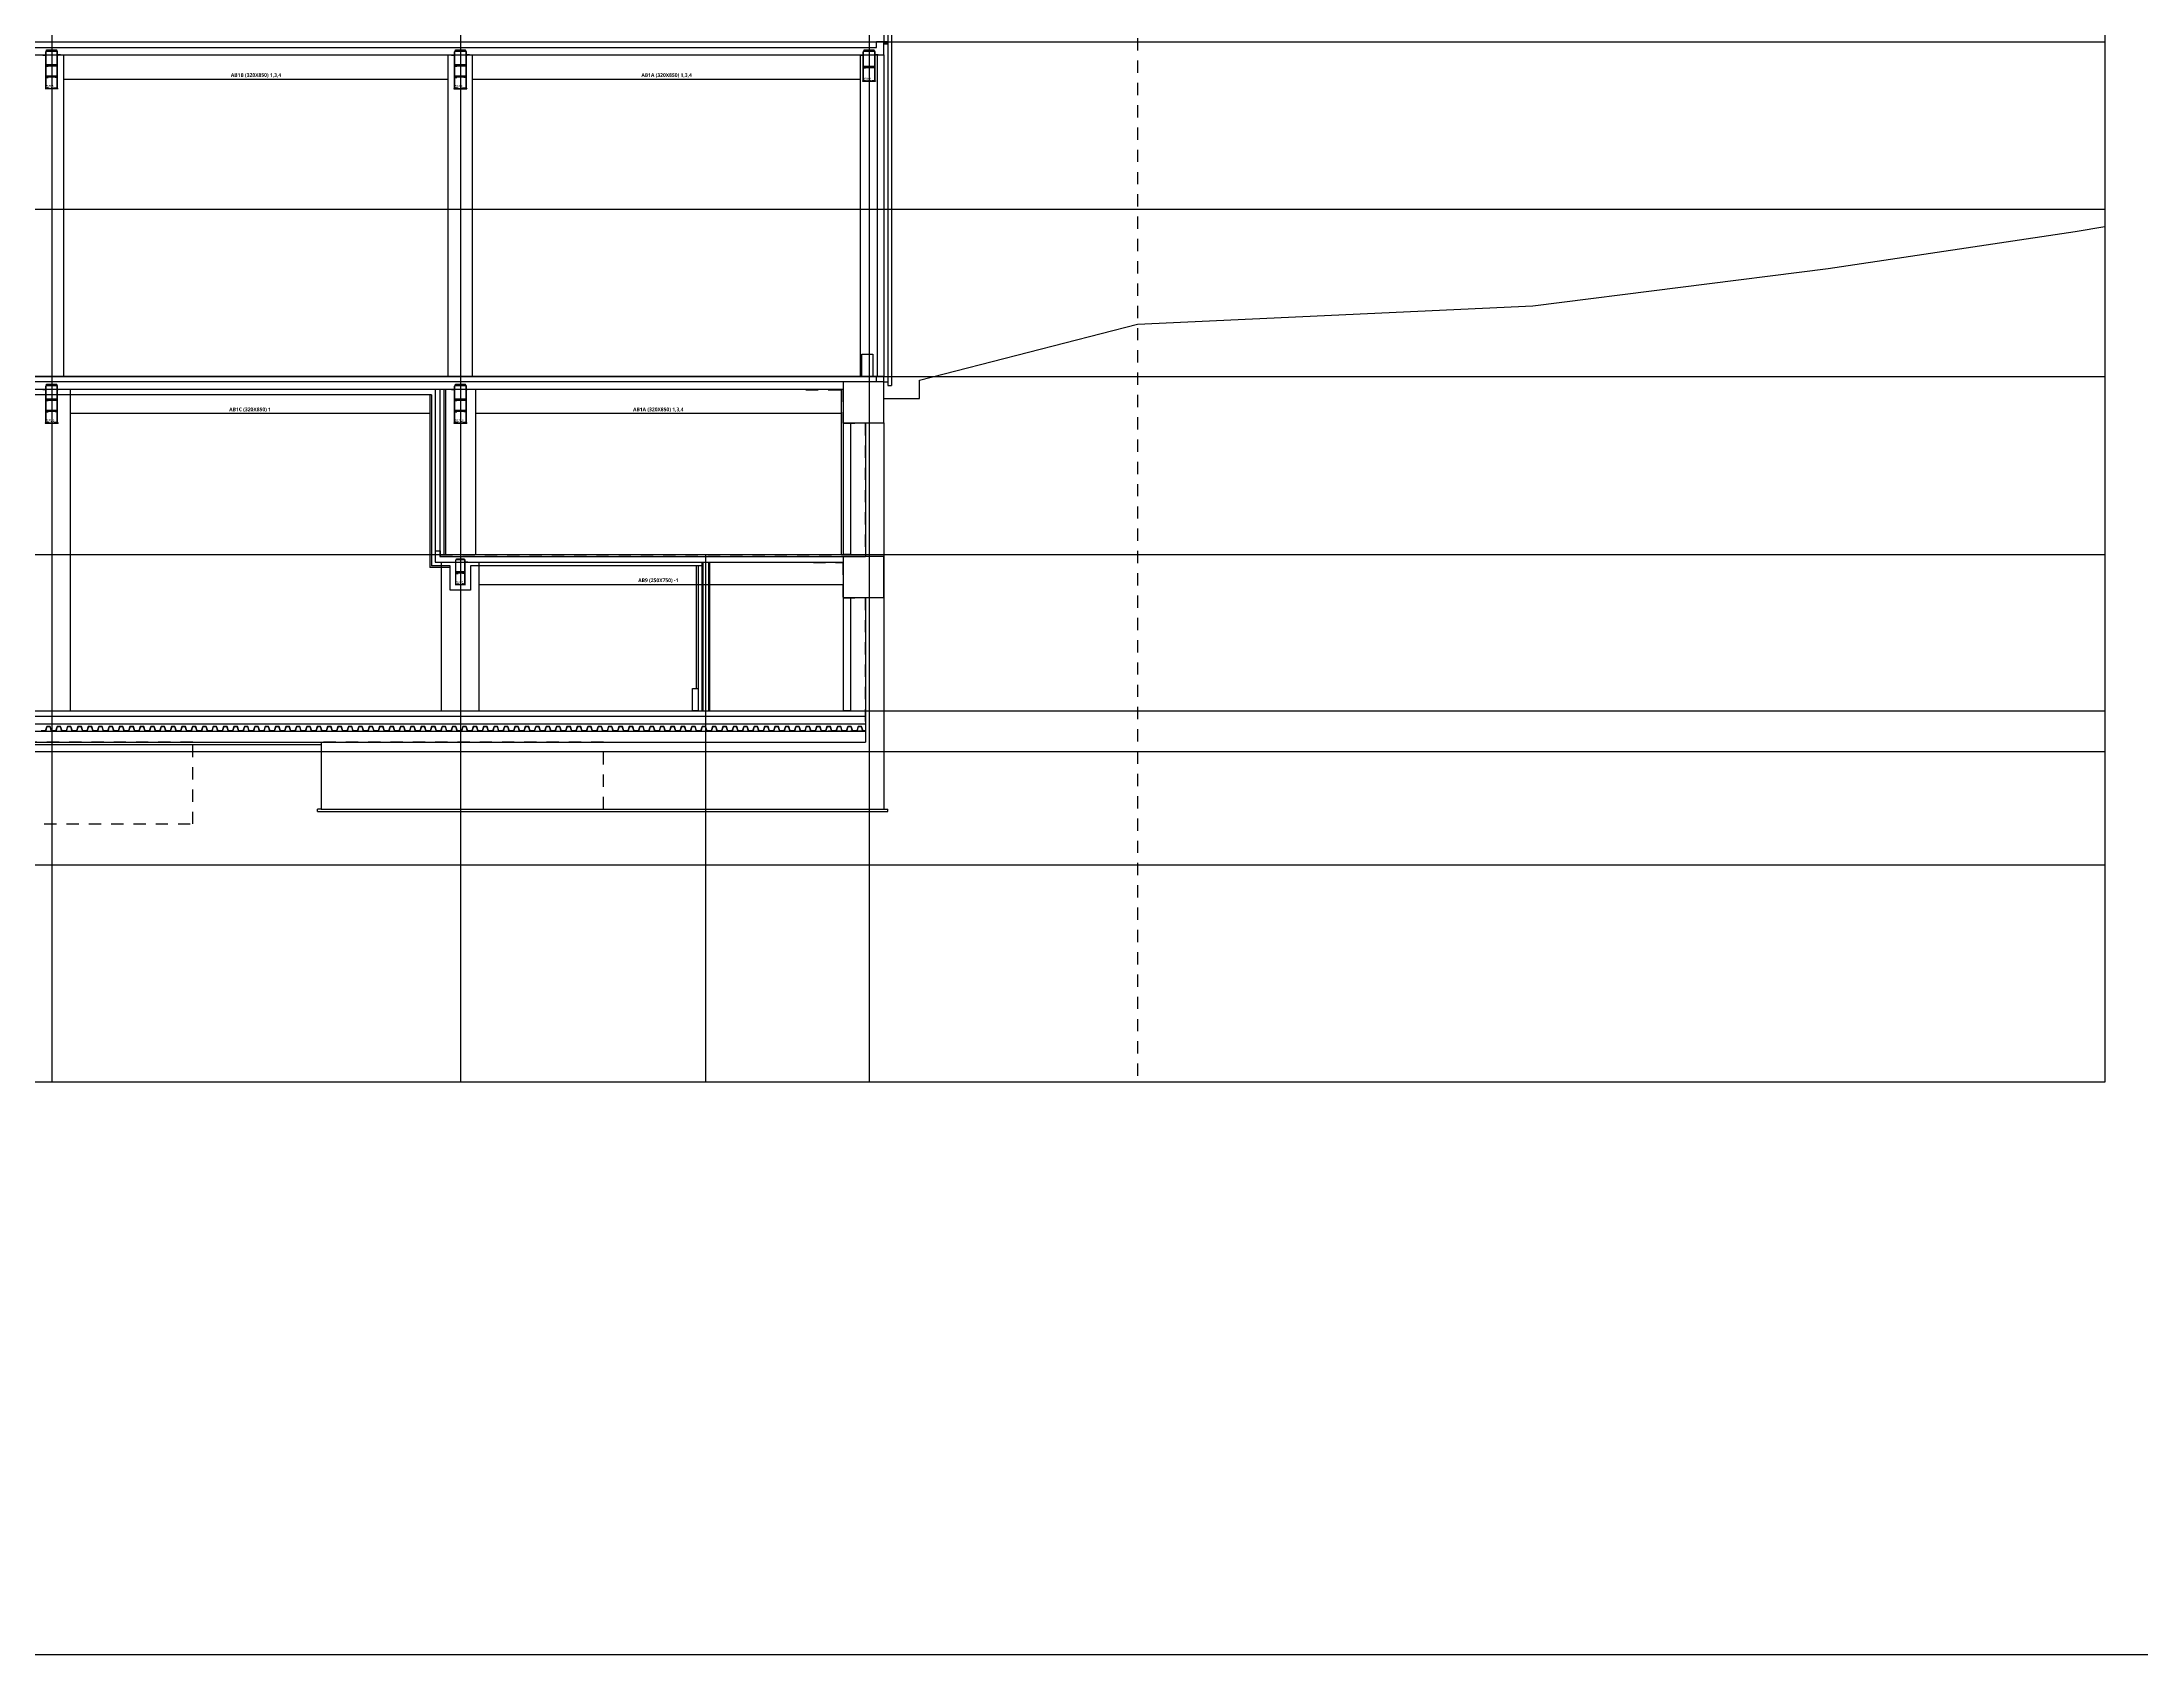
# Model space of a CAD drawing. Header units: millimetres. Extents: x -39468 to 212532, y -94717 to 83483.
# Drawn here: x 112860 to 169378, y -94717 to -51298 of the extents above; entities that cross this region are included whole.
import ezdxf
from ezdxf.enums import TextEntityAlignment as Align

# ---------------------------------------------------------------- set-up
doc = ezdxf.new("R2010")
doc.units = ezdxf.units.MM
doc.header["$LTSCALE"] = 300
doc.header["$MEASUREMENT"] = 0
for name, pattern in [('CEN', [62, 60, -1, 0, -1]), ('HID', [2, 1.1, -0.9]), ('STD_CENTER', [66, 60, -2, 2, -2])]:
    doc.linetypes.add(name, pattern=pattern)
doc.layers.get('0').update_dxf_attribs({"linetype": 'CONTINUOUS'})
for name, color, linetype in [('##좌굴방지', 6, 'CONTINUOUS'), ('7FIN', 5, 'CONTINUOUS'), ('A-CEN', 1, 'CEN'), ('A-FIN-TYP1', 6, 'CONTINUOUS'), ('A-FLOR-GW', 6, 'CONTINUOUS'), ('A-ST-AXIS-CEN', 252, 'STD_CENTER'), ('A-ST-CONC', 2, 'CONTINUOUS'), ('A-WALL-DRY1', 7, 'CONTINUOUS'), ('A-WALL-MASN', 3, 'CONTINUOUS'), ('CON', 2, 'CONTINUOUS'), ('HID', 7, 'HID'), ('갈바륨 V-115', 141, 'CONTINUOUS'), ('저온단열', 160, 'CONTINUOUS'), ('주단면도-1$0$A-FLOR-FLIN-TYP2', 8, 'CONTINUOUS'), ('주단면도-1$0$A-ST-CONC', 2, 'CONTINUOUS')]:
    doc.layers.add(name, color=color, linetype=linetype)
doc.layers.add('A-ELEV-LIN2', color=7, linetype='CONTINUOUS', lineweight=25)
doc.layers.add('A-XXXX-NPLT', color=144, linetype='CONTINUOUS', lineweight=15, plot=False)
doc.layers.add('Defpoint', color=161, linetype='CONTINUOUS', plot=False)
doc.styles.add('SH_대대리576', font='NanumGothicBold.ttf')
doc.styles.get("Standard").update_dxf_attribs({"font": 'NanumGothicBold.ttf'})
pattern_1 = [(45, (-19426.6069, -1704.5902), (-0.25, 0.25), [])]
pattern_2 = [(45, (-39223.6069, -1801.5902), (-0.25, 0.25), [])]
pattern_3 = [(45, (-57183.6069, -1604.5902), (-0.25, 0.25), [])]
pattern_4 = [(45, (-44583.6069, -6781.5902), (-0.25, 0.25), [])]
pattern_5 = [(45, (-44581.6069, -4188.5902), (-0.25, 0.25), [])]

# ---------------------------------------------------------------- blocks, each defined once
blk = doc.blocks.new('G$C39836C00')
h = blk.add_hatch()
h.set_pattern_fill('ANSI31', color=252, scale=0.1, angle=45, style=0)
h.set_pattern_definition(pattern_1)
h.paths.add_polyline_path([(74, 601), (74, 636), (80, 636), (80, 601)])
h = blk.add_hatch()
h.set_pattern_fill('ANSI31', color=252, scale=0.1, angle=45, style=0)
h.set_pattern_definition(pattern_1)
h.paths.add_polyline_path([(174, 681), (224, 681), (224, 675), (174, 675)])
h = blk.add_hatch()
h.set_pattern_fill('ANSI31', color=252, scale=0.1, angle=45, style=0)
h.set_pattern_definition(pattern_1)
h.paths.add_polyline_path([(324, 601), (324, 636), (318, 636), (318, 601)])
at = {"layer": '##좌굴방지'}
for points in [[(318, 309), (80, 309), (80, 303), (140, 303), (140, 309)], [(88, 309), (88, 349), (310, 349), (310, 309)], [(318, 309), (318, 303), (258, 303), (258, 309)]]:
    blk.add_lwpolyline(points, dxfattribs=at)
at = {"color": 2, "linetype": 'Continuous'}
for p, q in [((0, 606), (62, 606)), ((0, 606), (0, 600)), ((0, 600), (62, 600)), ((74, 601), (74, 660)), ((74, 601), (80, 601)), ((74, 24), (74, 588)), ((80, 601), (80, 660)), ((80, 24), (80, 588)), ((95, 681), (303, 681)), ((95, 675), (303, 675)), ((318, 601), (318, 660)), ((324, 601), (318, 601)), ((318, 24), (318, 588)), ((324, 601), (324, 660)), ((324, 24), (324, 588)), ((398, 606), (336, 606)), ((398, 600), (336, 600)), ((398, 606), (398, 600)), ((92, 12), (154, 12)), ((92, 6), (154, 6)), ((154, 6), (154, 12)), ((306, 12), (244, 12)), ((244, 6), (244, 12)), ((306, 6), (244, 6))]:
    blk.add_line(p, q, dxfattribs=at)
at = {"color": 3, "linetype": 'Continuous'}
for p, q in [((99, 681), (99, 690)), ((99, 690), (299, 690)), ((99, 681), (299, 681)), ((299, 681), (299, 690)), ((59, 6), (339, 6)), ((59, 6), (59, 0)), ((59, 0), (339, 0)), ((339, 6), (339, 0))]:
    blk.add_line(p, q, dxfattribs=at)
at = {"color": 2, "linetype": 'Continuous'}
for centre, radius, start, end in [((62, 588), 18, 0, 90), ((62, 588), 12, 0, 90), ((95, 660), 21, 90, 180), ((95, 660), 15, 90, 180), ((303, 660), 21, 0, 90), ((303, 660), 15, 0, 90), ((336, 588), 18, 90, 180), ((336, 588), 12, 90, 180), ((92, 24), 18, 180, 270), ((92, 24), 12, 180, 270), ((306, 24), 18, 270, 0), ((306, 24), 12, 270, 0)]:
    blk.add_arc(centre, radius, start, end, dxfattribs=at)
at = {"layer": 'Defpoint', "linetype": 'Continuous'}
for s, p in [('AG19 (-1)', (92, 79)), ('250 X 756', (92, 39))]:
    blk.add_text(s, height=30, dxfattribs=at).set_placement(p, align=Align.MIDDLE_LEFT)
blk = doc.blocks.new('G$C90BF4AEE')
h = blk.add_hatch()
h.set_pattern_fill('ANSI31', color=252, scale=0.1, angle=45, style=0)
h.set_pattern_definition(pattern_2)
h.paths.add_polyline_path([(82, 905), (82, 955), (91, 955), (91, 905)])
h = blk.add_hatch()
h.set_pattern_fill('ANSI31', color=252, scale=0.1, angle=45, style=0)
h.set_pattern_definition(pattern_2)
h.paths.add_polyline_path([(217, 1019), (267, 1019), (267, 1010), (217, 1010)])
h = blk.add_hatch()
h.set_pattern_fill('ANSI31', color=252, scale=0.1, angle=45, style=0)
h.set_pattern_definition(pattern_2)
h.paths.add_polyline_path([(402, 905), (402, 955), (393, 955), (393, 905)])
at = {"layer": '##좌굴방지'}
for points in [[(398, 612), (90, 612), (90, 606), (150, 606), (150, 612)], [(98, 612), (98, 652), (390, 652), (390, 612)], [(398, 612), (398, 606), (338, 606), (338, 612)], [(394, 312), (90, 312), (90, 306), (150, 306), (150, 312)], [(98, 312), (98, 352), (386, 352), (386, 312)], [(394, 312), (394, 306), (334, 306), (334, 312)]]:
    blk.add_lwpolyline(points, dxfattribs=at)
at = {"color": 2, "linetype": 'Continuous'}
for p, q in [((0, 909), (70, 909)), ((0, 909), (0, 901)), ((0, 901), (70, 901)), ((82, 905), (82, 998)), ((82, 905), (91, 905)), ((82, 29), (82, 889)), ((90, 29), (90, 889)), ((91, 905), (91, 998)), ((103, 1019), (381, 1019)), ((103, 1010), (381, 1010)), ((393, 905), (393, 998)), ((402, 905), (393, 905)), ((394, 29), (394, 889)), ((402, 905), (402, 998)), ((402, 29), (402, 889)), ((484, 909), (414, 909)), ((484, 901), (414, 901)), ((484, 909), (484, 901)), ((102, 17), (172, 17)), ((102, 9), (172, 9)), ((172, 9), (172, 17)), ((382, 17), (312, 17)), ((312, 9), (312, 17)), ((382, 9), (312, 9))]:
    blk.add_line(p, q, dxfattribs=at)
at = {"color": 3, "linetype": 'Continuous'}
for p, q in [((107, 1019), (107, 1049)), ((107, 1049), (377, 1049)), ((107, 1019), (377, 1019)), ((377, 1019), (377, 1049)), ((67, 9), (417, 9)), ((67, 9), (67, 0)), ((67, 0), (417, 0)), ((417, 9), (417, 0))]:
    blk.add_line(p, q, dxfattribs=at)
at = {"color": 2, "linetype": 'Continuous'}
for centre, radius, start, end in [((70, 889), 20, 0, 90), ((70, 889), 12, 0, 90), ((103, 998), 21, 90, 180), ((103, 998), 12, 90, 180), ((381, 998), 21, 0, 90), ((381, 998), 12, 0, 90), ((414, 889), 20, 90, 180), ((414, 889), 12, 90, 180), ((102, 29), 20, 180, 270), ((102, 29), 12, 180, 270), ((382, 29), 20, 270, 0), ((382, 29), 12, 270, 0)]:
    blk.add_arc(centre, radius, start, end, dxfattribs=at)
at = {"layer": 'Defpoint', "linetype": 'Continuous'}
for s, p in [('AG11F (1,4)', (102, 84)), ('320 X 1109', (102, 44))]:
    blk.add_text(s, height=30, dxfattribs=at).set_placement(p, align=Align.MIDDLE_LEFT)
blk = doc.blocks.new('G$C124398A7')
h = blk.add_hatch()
h.set_pattern_fill('ANSI31', color=252, scale=0.1, angle=45, style=0)
h.set_pattern_definition(pattern_3)
h.paths.add_polyline_path([(82, 902), (82, 952), (91, 952), (91, 902)])
h = blk.add_hatch()
h.set_pattern_fill('ANSI31', color=252, scale=0.1, angle=45, style=0)
h.set_pattern_definition(pattern_3)
h.paths.add_polyline_path([(217, 1016), (267, 1016), (267, 1010), (217, 1010)])
h = blk.add_hatch()
h.set_pattern_fill('ANSI31', color=252, scale=0.1, angle=45, style=0)
h.set_pattern_definition(pattern_3)
h.paths.add_polyline_path([(402, 902), (402, 952), (393, 952), (393, 902)])
at = {"layer": '##좌굴방지'}
for points in [[(394, 609), (90, 609), (90, 603), (150, 603), (150, 609)], [(98, 609), (98, 649), (386, 649), (386, 609)], [(394, 609), (394, 603), (334, 603), (334, 609)], [(394, 309), (90, 309), (90, 303), (150, 303), (150, 309)], [(98, 309), (98, 349), (386, 349), (386, 309)], [(394, 309), (394, 303), (334, 303), (334, 309)]]:
    blk.add_lwpolyline(points, dxfattribs=at)
at = {"color": 2, "linetype": 'Continuous'}
for p, q in [((0, 906), (70, 906)), ((0, 906), (0, 898)), ((0, 898), (70, 898)), ((82, 902), (82, 995)), ((82, 902), (91, 902)), ((82, 26), (82, 886)), ((90, 26), (90, 886)), ((91, 902), (91, 995)), ((103, 1016), (381, 1016)), ((103, 1007), (381, 1007)), ((393, 902), (393, 995)), ((402, 902), (393, 902)), ((394, 26), (394, 886)), ((402, 902), (402, 995)), ((402, 26), (402, 886)), ((484, 906), (414, 906)), ((484, 898), (414, 898)), ((484, 906), (484, 898)), ((102, 14), (172, 14)), ((102, 6), (172, 6)), ((172, 6), (172, 14)), ((382, 14), (312, 14)), ((312, 6), (312, 14)), ((382, 6), (312, 6))]:
    blk.add_line(p, q, dxfattribs=at)
at = {"color": 3, "linetype": 'Continuous'}
for p, q in [((107, 1016), (107, 1046)), ((107, 1046), (377, 1046)), ((107, 1016), (377, 1016)), ((377, 1016), (377, 1046)), ((67, 6), (417, 6)), ((67, 6), (67, 0)), ((67, 0), (417, 0)), ((417, 6), (417, 0))]:
    blk.add_line(p, q, dxfattribs=at)
at = {"color": 2, "linetype": 'Continuous'}
for centre, radius, start, end in [((70, 886), 20, 0, 90), ((70, 886), 12, 0, 90), ((103, 995), 21, 90, 180), ((103, 995), 12, 90, 180), ((381, 995), 21, 0, 90), ((381, 995), 12, 0, 90), ((414, 886), 20, 90, 180), ((414, 886), 12, 90, 180), ((102, 26), 20, 180, 270), ((102, 26), 12, 180, 270), ((382, 26), 20, 270, 0), ((382, 26), 12, 270, 0)]:
    blk.add_arc(centre, radius, start, end, dxfattribs=at)
at = {"layer": 'Defpoint', "linetype": 'Continuous'}
for s, p in [('AG11B (3)', (102, 81)), ('320 X 1106', (102, 41))]:
    blk.add_text(s, height=30, dxfattribs=at).set_placement(p, align=Align.MIDDLE_LEFT)
blk = doc.blocks.new('G$C93BEC904')
h = blk.add_hatch()
h.set_pattern_fill('ANSI31', color=252, scale=0.1, angle=45, style=0)
h.set_pattern_definition(pattern_4)
h.paths.add_polyline_path([(82, 905), (82, 955), (91, 955), (91, 905)])
h = blk.add_hatch()
h.set_pattern_fill('ANSI31', color=252, scale=0.1, angle=45, style=0)
h.set_pattern_definition(pattern_4)
h.paths.add_polyline_path([(217, 1019), (267, 1019), (267, 1010), (217, 1010)])
h = blk.add_hatch()
h.set_pattern_fill('ANSI31', color=252, scale=0.1, angle=45, style=0)
h.set_pattern_definition(pattern_4)
h.paths.add_polyline_path([(402, 905), (402, 955), (393, 955), (393, 905)])
at = {"layer": '##좌굴방지'}
for points in [[(394, 612), (90, 612), (90, 606), (150, 606), (150, 612)], [(98, 612), (98, 652), (386, 652), (386, 612)], [(394, 612), (394, 606), (334, 606), (334, 612)], [(394, 312), (90, 312), (90, 306), (150, 306), (150, 312)], [(98, 312), (98, 352), (386, 352), (386, 312)], [(394, 312), (394, 306), (334, 306), (334, 312)]]:
    blk.add_lwpolyline(points, dxfattribs=at)
at = {"color": 2, "linetype": 'Continuous'}
for p, q in [((0, 909), (70, 909)), ((0, 909), (0, 901)), ((0, 901), (70, 901)), ((82, 905), (82, 995)), ((82, 905), (91, 905)), ((82, 29), (82, 889)), ((90, 29), (90, 889)), ((91, 905), (91, 995)), ((106, 1019), (378, 1019)), ((106, 1010), (378, 1010)), ((393, 905), (393, 995)), ((402, 905), (393, 905)), ((394, 29), (394, 889)), ((402, 905), (402, 995)), ((402, 29), (402, 889)), ((484, 909), (414, 909)), ((484, 901), (414, 901)), ((484, 909), (484, 901)), ((102, 17), (172, 17)), ((102, 9), (172, 9)), ((172, 9), (172, 17)), ((382, 17), (312, 17)), ((312, 9), (312, 17)), ((382, 9), (312, 9))]:
    blk.add_line(p, q, dxfattribs=at)
at = {"color": 3, "linetype": 'Continuous'}
for p, q in [((107, 1019), (107, 1049)), ((107, 1049), (377, 1049)), ((107, 1019), (377, 1019)), ((377, 1019), (377, 1049)), ((67, 9), (417, 9)), ((67, 9), (67, 0)), ((67, 0), (417, 0)), ((417, 9), (417, 0))]:
    blk.add_line(p, q, dxfattribs=at)
at = {"color": 2, "linetype": 'Continuous'}
for centre, radius, start, end in [((70, 889), 20, 0, 90), ((70, 889), 12, 0, 90), ((106, 995), 24, 90, 180), ((106, 995), 15, 90, 180), ((378, 995), 24, 0, 90), ((378, 995), 15, 0, 90), ((414, 889), 20, 90, 180), ((414, 889), 12, 90, 180), ((102, 29), 20, 180, 270), ((102, 29), 12, 180, 270), ((382, 29), 20, 270, 0), ((382, 29), 12, 270, 0)]:
    blk.add_arc(centre, radius, start, end, dxfattribs=at)
at = {"layer": 'Defpoint', "linetype": 'Continuous'}
for s, p in [('AG11A (3)', (102, 84)), ('320 X 1109', (102, 44))]:
    blk.add_text(s, height=30, dxfattribs=at).set_placement(p, align=Align.MIDDLE_LEFT)
blk = doc.blocks.new('G$C5B602E84')
h = blk.add_hatch()
h.set_pattern_fill('ANSI31', color=252, scale=0.1, angle=45, style=0)
h.set_pattern_definition(pattern_5)
h.paths.add_polyline_path([(84, 701), (84, 751), (90, 751), (90, 701)])
h = blk.add_hatch()
h.set_pattern_fill('ANSI31', color=252, scale=0.1, angle=45, style=0)
h.set_pattern_definition(pattern_5)
h.paths.add_polyline_path([(219, 816), (269, 816), (269, 810), (219, 810)])
h = blk.add_hatch()
h.set_pattern_fill('ANSI31', color=252, scale=0.1, angle=45, style=0)
h.set_pattern_definition(pattern_5)
h.paths.add_polyline_path([(404, 701), (404, 751), (398, 751), (398, 701)])
at = {"layer": '##좌굴방지'}
for points in [[(398, 362), (90, 362), (90, 356), (150, 356), (150, 362)], [(98, 362), (98, 402), (390, 402), (390, 362)], [(398, 362), (398, 356), (338, 356), (338, 362)]]:
    blk.add_lwpolyline(points, dxfattribs=at)
at = {"color": 2, "linetype": 'Continuous'}
for p, q in [((0, 706), (72, 706)), ((0, 706), (0, 700)), ((0, 700), (72, 700)), ((84, 701), (84, 795)), ((84, 701), (90, 701)), ((84, 24), (84, 688)), ((90, 701), (90, 795)), ((90, 24), (90, 688)), ((105, 816), (383, 816)), ((105, 810), (383, 810)), ((398, 701), (398, 795)), ((404, 701), (398, 701)), ((398, 24), (398, 688)), ((404, 701), (404, 795)), ((404, 24), (404, 688)), ((488, 706), (416, 706)), ((488, 700), (416, 700)), ((488, 706), (488, 700)), ((102, 12), (164, 12)), ((102, 6), (164, 6)), ((164, 6), (164, 12)), ((386, 12), (324, 12)), ((324, 6), (324, 12)), ((386, 6), (324, 6))]:
    blk.add_line(p, q, dxfattribs=at)
at = {"color": 3, "linetype": 'Continuous'}
for p, q in [((109, 816), (109, 841)), ((109, 841), (379, 841)), ((109, 816), (379, 816)), ((379, 816), (379, 841)), ((69, 6), (419, 6)), ((69, 6), (69, 0)), ((69, 0), (419, 0)), ((419, 6), (419, 0))]:
    blk.add_line(p, q, dxfattribs=at)
at = {"color": 2, "linetype": 'Continuous'}
for centre, radius, start, end in [((72, 688), 18, 0, 90), ((72, 688), 12, 0, 90), ((105, 795), 21, 90, 180), ((105, 795), 15, 90, 180), ((383, 795), 21, 0, 90), ((383, 795), 15, 0, 90), ((416, 688), 18, 90, 180), ((416, 688), 12, 90, 180), ((102, 24), 18, 180, 270), ((102, 24), 12, 180, 270), ((386, 24), 18, 270, 0), ((386, 24), 12, 270, 0)]:
    blk.add_arc(centre, radius, start, end, dxfattribs=at)
at = {"layer": 'Defpoint', "linetype": 'Continuous'}
for s, p in [('AG12 (3,4)', (102, 79)), ('320 X 906', (102, 39))]:
    blk.add_text(s, height=30, dxfattribs=at).set_placement(p, align=Align.MIDDLE_LEFT)
blk = doc.blocks.new('G$C3A95A35F')
at = {"transparency": 33554687}
h = blk.add_hatch(dxfattribs=at)
h.set_pattern_fill('ANSI31', color=256, scale=100)
h.set_pattern_definition([(45, (-779551.384, 1288099.755), (-8.83883476, 8.83883476), [])])
h.paths.add_polyline_path([(0, 50), (0, 0), (100, 0), (100, 50)])
blk.add_lwpolyline([(0, 50), (0, 0), (100, 0), (100, 50)], close=True)

msp = doc.modelspace()

# ---------------------------------------------------------------- linework, layer by layer
for p, q in [((113449, -60298), (113449, -51648)), ((123791, -60298), (123791, -51648)), ((124449, -60298), (124449, -51648)), ((134891, -60298), (134891, -51648)), ((135349, -60298), (135349, -51648)), ((113624, -69298), (113624, -60648)), ((123616, -69298), (123616, -65298)), ((124624, -69298), (124624, -65298))]:
    msp.add_line(p, q)
msp.add_lwpolyline([(135520, -60898), (136473, -60898), (136473, -60398), (142343, -58898), (152983, -58398), (160934, -57398), (167579, -56398), (168376, -56262)])
at = {"layer": '7FIN'}
for points in [[(135020, -69848), (134955, -69848), (134915, -69733), (134830, -69733), (134790, -69848), (134675, -69848), (134635, -69733), (134550, -69733), (134510, -69848), (134395, -69848), (134355, -69733), (134270, -69733), (134230, -69848), (134115, -69848), (134075, -69733), (133990, -69733), (133950, -69848), (133835, -69848), (133795, -69733), (133710, -69733), (133670, -69848), (133555, -69848), (133515, -69733), (133430, -69733), (133390, -69848), (133275, -69848), (133235, -69733), (133150, -69733), (133110, -69848), (132995, -69848), (132955, -69733), (132870, -69733), (132830, -69848), (132715, -69848), (132675, -69733), (132590, -69733), (132550, -69848), (132435, -69848), (132395, -69733), (132310, -69733), (132270, -69848), (132155, -69848), (132115, -69733), (132030, -69733), (131990, -69848), (131875, -69848), (131835, -69733), (131750, -69733), (131710, -69848), (131595, -69848), (131555, -69733), (131470, -69733), (131430, -69848), (131315, -69848), (131275, -69733), (131190, -69733), (131150, -69848), (131035, -69848), (130995, -69733), (130910, -69733), (130870, -69848), (130755, -69848), (130715, -69733), (130630, -69733), (130590, -69848), (130475, -69848), (130435, -69733), (130350, -69733), (130310, -69848), (130195, -69848), (130155, -69733), (130070, -69733), (130030, -69848), (129915, -69848), (129875, -69733), (129790, -69733), (129750, -69848), (129635, -69848), (129595, -69733), (129510, -69733), (129470, -69848), (129355, -69848), (129315, -69733), (129230, -69733), (129190, -69848), (129075, -69848), (129035, -69733), (128950, -69733), (128910, -69848), (128795, -69848), (128755, -69733), (128670, -69733), (128630, -69848), (128515, -69848), (128475, -69733), (128390, -69733), (128350, -69848), (128235, -69848), (128195, -69733), (128110, -69733), (128070, -69848), (127955, -69848), (127915, -69733), (127830, -69733), (127790, -69848), (127675, -69848), (127635, -69733), (127550, -69733), (127510, -69848), (127395, -69848), (127355, -69733), (127270, -69733), (127230, -69848), (127115, -69848), (127075, -69733), (126990, -69733), (126950, -69848), (126835, -69848), (126795, -69733), (126710, -69733), (126670, -69848), (126555, -69848), (126515, -69733), (126430, -69733), (126390, -69848), (126275, -69848), (126235, -69733), (126150, -69733), (126110, -69848), (125995, -69848), (125955, -69733), (125870, -69733), (125830, -69848), (125715, -69848), (125675, -69733), (125590, -69733), (125550, -69848), (125435, -69848), (125395, -69733), (125310, -69733), (125270, -69848), (125155, -69848), (125115, -69733), (125030, -69733), (124990, -69848), (124875, -69848), (124835, -69733), (124750, -69733), (124710, -69848), (124595, -69848), (124555, -69733), (124470, -69733), (124430, -69848), (124315, -69848), (124275, -69733), (124190, -69733), (124150, -69848), (124035, -69848), (123995, -69733), (123910, -69733), (123870, -69848), (123755, -69848), (123715, -69733), (123630, -69733), (123590, -69848), (123475, -69848), (123435, -69733), (123350, -69733), (123310, -69848), (123195, -69848), (123155, -69733), (123070, -69733), (123030, -69848), (122915, -69848), (122875, -69733), (122790, -69733), (122750, -69848), (122635, -69848), (122595, -69733), (122510, -69733), (122470, -69848), (122355, -69848), (122315, -69733), (122230, -69733), (122190, -69848), (122075, -69848), (122035, -69733), (121950, -69733), (121910, -69848), (121795, -69848), (121755, -69733), (121670, -69733), (121630, -69848), (121515, -69848), (121475, -69733), (121390, -69733), (121350, -69848), (121235, -69848), (121195, -69733), (121110, -69733), (121070, -69848), (120955, -69848), (120915, -69733), (120830, -69733), (120790, -69848), (120675, -69848), (120635, -69733), (120550, -69733), (120510, -69848), (120395, -69848), (120355, -69733), (120270, -69733), (120230, -69848), (120115, -69848), (120075, -69733), (119990, -69733), (119950, -69848), (119835, -69848), (119795, -69733), (119710, -69733), (119670, -69848), (119555, -69848), (119515, -69733), (119430, -69733), (119390, -69848), (119275, -69848), (119235, -69733), (119150, -69733), (119110, -69848), (118995, -69848), (118955, -69733), (118870, -69733), (118830, -69848), (118715, -69848), (118675, -69733), (118590, -69733), (118550, -69848), (118435, -69848), (118395, -69733), (118310, -69733), (118270, -69848), (118155, -69848), (118115, -69733), (118030, -69733), (117990, -69848), (117875, -69848), (117835, -69733), (117750, -69733), (117710, -69848), (117595, -69848), (117555, -69733), (117470, -69733), (117430, -69848), (117315, -69848), (117275, -69733), (117190, -69733), (117150, -69848), (117035, -69848), (116995, -69733), (116910, -69733), (116870, -69848), (116755, -69848), (116715, -69733), (116630, -69733), (116590, -69848), (116475, -69848), (116435, -69733), (116350, -69733), (116310, -69848), (116195, -69848), (116155, -69733), (116070, -69733), (116030, -69848), (115915, -69848), (115875, -69733), (115790, -69733), (115750, -69848), (115635, -69848), (115595, -69733), (115510, -69733), (115470, -69848), (115355, -69848), (115315, -69733), (115230, -69733), (115190, -69848), (115075, -69848), (115035, -69733), (114950, -69733), (114910, -69848), (114795, -69848), (114755, -69733), (114670, -69733), (114630, -69848), (114515, -69848), (114475, -69733), (114390, -69733), (114350, -69848), (114235, -69848), (114195, -69733), (114110, -69733), (114070, -69848), (113955, -69848), (113915, -69733), (113830, -69733), (113790, -69848), (113675, -69848), (113635, -69733), (113550, -69733), (113510, -69848), (113395, -69848), (113355, -69733), (113270, -69733), (113230, -69848), (113115, -69848), (113075, -69733), (112990, -69733), (112950, -69848), (112835, -69848)], [(135020, -69843), (134959, -69843), (134919, -69728), (134826, -69728), (134786, -69843), (134679, -69843), (134639, -69728), (134546, -69728), (134506, -69843), (134399, -69843), (134359, -69728), (134266, -69728), (134226, -69843), (134119, -69843), (134079, -69728), (133986, -69728), (133946, -69843), (133839, -69843), (133799, -69728), (133706, -69728), (133666, -69843), (133559, -69843), (133519, -69728), (133426, -69728), (133386, -69843), (133279, -69843), (133239, -69728), (133146, -69728), (133106, -69843), (132999, -69843), (132959, -69728), (132866, -69728), (132826, -69843), (132719, -69843), (132679, -69728), (132586, -69728), (132546, -69843), (132439, -69843), (132399, -69728), (132306, -69728), (132266, -69843), (132159, -69843), (132119, -69728), (132026, -69728), (131986, -69843), (131879, -69843), (131839, -69728), (131746, -69728), (131706, -69843), (131599, -69843), (131559, -69728), (131466, -69728), (131426, -69843), (131319, -69843), (131279, -69728), (131186, -69728), (131146, -69843), (131039, -69843), (130999, -69728), (130906, -69728), (130866, -69843), (130759, -69843), (130719, -69728), (130626, -69728), (130586, -69843), (130479, -69843), (130439, -69728), (130346, -69728), (130306, -69843), (130199, -69843), (130159, -69728), (130066, -69728), (130026, -69843), (129919, -69843), (129879, -69728), (129786, -69728), (129746, -69843), (129639, -69843), (129599, -69728), (129506, -69728), (129466, -69843), (129359, -69843), (129319, -69728), (129226, -69728), (129186, -69843), (129079, -69843), (129039, -69728), (128946, -69728), (128906, -69843), (128799, -69843), (128759, -69728), (128666, -69728), (128626, -69843), (128519, -69843), (128479, -69728), (128386, -69728), (128346, -69843), (128239, -69843), (128199, -69728), (128106, -69728), (128066, -69843), (127959, -69843), (127919, -69728), (127826, -69728), (127786, -69843), (127679, -69843), (127639, -69728), (127546, -69728), (127506, -69843), (127399, -69843), (127359, -69728), (127266, -69728), (127226, -69843), (127119, -69843), (127079, -69728), (126986, -69728), (126946, -69843), (126839, -69843), (126799, -69728), (126706, -69728), (126666, -69843), (126559, -69843), (126519, -69728), (126426, -69728), (126386, -69843), (126279, -69843), (126239, -69728), (126146, -69728), (126106, -69843), (125999, -69843), (125959, -69728), (125866, -69728), (125826, -69843), (125719, -69843), (125679, -69728), (125586, -69728), (125546, -69843), (125439, -69843), (125399, -69728), (125306, -69728), (125266, -69843), (125159, -69843), (125119, -69728), (125026, -69728), (124986, -69843), (124879, -69843), (124839, -69728), (124746, -69728), (124706, -69843), (124599, -69843), (124559, -69728), (124466, -69728), (124426, -69843), (124319, -69843), (124279, -69728), (124186, -69728), (124146, -69843), (124039, -69843), (123999, -69728), (123906, -69728), (123866, -69843), (123759, -69843), (123719, -69728), (123626, -69728), (123586, -69843), (123479, -69843), (123439, -69728), (123346, -69728), (123306, -69843), (123199, -69843), (123159, -69728), (123066, -69728), (123026, -69843), (122919, -69843), (122879, -69728), (122786, -69728), (122746, -69843), (122639, -69843), (122599, -69728), (122506, -69728), (122466, -69843), (122359, -69843), (122319, -69728), (122226, -69728), (122186, -69843), (122079, -69843), (122039, -69728), (121946, -69728), (121906, -69843), (121799, -69843), (121759, -69728), (121666, -69728), (121626, -69843), (121519, -69843), (121479, -69728), (121386, -69728), (121346, -69843), (121238, -69843), (121199, -69728), (121106, -69728), (121066, -69843), (120959, -69843), (120919, -69728), (120826, -69728), (120786, -69843), (120679, -69843), (120639, -69728), (120546, -69728), (120506, -69843), (120399, -69843), (120359, -69728), (120266, -69728), (120226, -69843), (120118, -69843), (120079, -69728), (119986, -69728), (119946, -69843), (119839, -69843), (119799, -69728), (119706, -69728), (119666, -69843), (119559, -69843), (119519, -69728), (119426, -69728), (119386, -69843), (119279, -69843), (119239, -69728), (119146, -69728), (119106, -69843), (118998, -69843), (118959, -69728), (118866, -69728), (118826, -69843), (118719, -69843), (118679, -69728), (118586, -69728), (118546, -69843), (118439, -69843), (118399, -69728), (118306, -69728), (118266, -69843), (118159, -69843), (118119, -69728), (118026, -69728), (117986, -69843), (117878, -69843), (117839, -69728), (117746, -69728), (117706, -69843), (117599, -69843), (117559, -69728), (117466, -69728), (117426, -69843), (117319, -69843), (117279, -69728), (117186, -69728), (117146, -69843), (117039, -69843), (116999, -69728), (116906, -69728), (116866, -69843), (116758, -69843), (116719, -69728), (116626, -69728), (116586, -69843), (116479, -69843), (116439, -69728), (116346, -69728), (116306, -69843), (116199, -69843), (116159, -69728), (116066, -69728), (116026, -69843), (115919, -69843), (115879, -69728), (115786, -69728), (115746, -69843), (115638, -69843), (115599, -69728), (115506, -69728), (115466, -69843), (115359, -69843), (115319, -69728), (115226, -69728), (115186, -69843), (115079, -69843), (115039, -69728), (114946, -69728), (114906, -69843), (114799, -69843), (114759, -69728), (114666, -69728), (114626, -69843), (114518, -69843), (114479, -69728), (114386, -69728), (114346, -69843), (114239, -69843), (114199, -69728), (114106, -69728), (114066, -69843), (113959, -69843), (113919, -69728), (113826, -69728), (113786, -69843), (113679, -69843), (113639, -69728), (113546, -69728), (113506, -69843), (113398, -69843), (113359, -69728), (113266, -69728), (113226, -69843), (113119, -69843), (113079, -69728), (112986, -69728), (112946, -69843), (112839, -69843)]]:
    msp.add_lwpolyline(points, dxfattribs=at)
at = {"layer": 'A-CEN'}
msp.add_line((130720, -65098), (130720, -79298), dxfattribs=at)
at = {"layer": 'A-ELEV-LIN2'}
for p, q in [((113449, -52298), (123791, -52298)), ((124449, -52298), (134891, -52298)), ((123295, -61298), (113624, -61298)), ((134370, -61298), (124524, -61298)), ((124624, -65898), (134420, -65898))]:
    msp.add_line(p, q, dxfattribs=at)
at = {"layer": 'A-FIN-TYP1'}
for p, q in [((135320, -60298), (39875, -60298)), ((123580, -65098), (135010, -65098)), ((39970, -69298), (135010, -69298)), ((39970, -70208), (120370, -70208)), ((120370, -71948), (120270, -71948)), ((120270, -72008), (120270, -71948)), ((120270, -72008), (135620, -72008)), ((135520, -71948), (135620, -71948)), ((135620, -72008), (135620, -71948))]:
    msp.add_line(p, q, dxfattribs=at)
msp.add_lwpolyline([(134920, -59698), (135220, -59698), (135220, -60298), (134920, -60298)], close=True, dxfattribs=at)
at = {"layer": 'A-FLOR-GW'}
for p, q in [((135620, -29898), (135620, -60548)), ((135720, -29873), (135720, -60548)), ((135520, -60448), (135620, -60448)), ((123445, -60648), (123445, -64998)), ((123570, -60648), (123570, -64998)), ((135620, -60548), (135720, -60548))]:
    msp.add_line(p, q, dxfattribs=at)
at = {"layer": 'A-ST-AXIS-CEN', "linetype": 'Continuous'}
for p, q in [((113120, -24798), (113120, -79298)), ((124120, -24798), (124120, -79298)), ((135120, -24798), (135120, -79298)), ((-5170, -51298), (168381, -51298)), ((-5170, -55798), (168381, -55798)), ((-5170, -60298), (168381, -60298)), ((-5170, -65098), (168381, -65098)), ((-5170, -69298), (168381, -69298)), ((-5170, -70398), (168381, -70398)), ((-5170, -73448), (168381, -73448))]:
    msp.add_line(p, q, dxfattribs=at)
at = {"layer": 'A-ST-CONC'}
for p, q in [((135020, -61548), (135020, -65148)), ((135520, -61548), (135520, -71948)), ((123445, -64998), (123570, -64998)), ((123445, -64998), (123445, -65298)), ((123445, -65298), (134420, -65298)), ((123570, -64998), (123570, -65148)), ((123570, -65148), (135020, -65148)), ((135020, -66248), (135020, -70148)), ((39970, -69848), (135020, -69848)), ((39970, -70148), (135020, -70148)), ((120370, -70148), (120370, -71948)), ((120370, -71948), (135520, -71948))]:
    msp.add_line(p, q, dxfattribs=at)
at = {"layer": 'A-WALL-DRY1'}
for p, q in [((130620, -65298), (130620, -69298)), ((130633, -65298), (130633, -69298)), ((130645, -65298), (130645, -69298)), ((130795, -65298), (130795, -69298)), ((130808, -65298), (130808, -69298)), ((130820, -65298), (130820, -69298))]:
    msp.add_line(p, q, dxfattribs=at)
at = {"layer": 'A-WALL-MASN'}
for p, q in [((134420, -61558), (134420, -65098)), ((134620, -61558), (134420, -61558)), ((134620, -61558), (134620, -65098)), ((134620, -65098), (134420, -65098)), ((134420, -65308), (134420, -69298)), ((134420, -65308), (134420, -65308)), ((134620, -66248), (134620, -69298)), ((134620, -69298), (134420, -69298))]:
    msp.add_line(p, q, dxfattribs=at)
at = {"layer": 'CON'}
msp.add_lwpolyline([(130370, -68698), (130520, -68698), (130520, -69298), (130370, -69298)], close=True, dxfattribs=at)
at = {"layer": 'Defpoint'}
for points in [[(-39468, 83483), (212532, 83483), (212532, -94717), (-39468, -94717)], [(-39468, 83483), (212532, 83483), (212532, -94717), (-39468, -94717)], [(-5170, -24798), (168376, -24798), (168376, -79298), (-5170, -79298)]]:
    msp.add_lwpolyline(points, close=True, dxfattribs=at)
at = {"layer": 'HID'}
msp.add_line((142343, -24798), (142343, -79298), dxfattribs=at)
at = {"layer": 'HID', "color": 8}
for p, q in [((135010, -61558), (135010, -65138)), ((123570, -64998), (123580, -64998)), ((123580, -64998), (123580, -65138)), ((123580, -65138), (135010, -65138)), ((135010, -66258), (135010, -69838)), ((134020, -69838), (134020, -69848)), ((134020, -69838), (135010, -69838))]:
    msp.add_line(p, q, dxfattribs=at)
for points in [[(133420, -60648), (133420, -60658), (134410, -60658), (134410, -61558), (135010, -61558)], [(133620, -65298), (133620, -65308), (134410, -65308), (134410, -66258), (135010, -66258)]]:
    msp.add_lwpolyline(points, dxfattribs=at)
at = {"layer": 'HID'}
for points in [[(116920, -72348), (116920, -70148), (109320, -70148), (109320, -72348), (116920, -72348)], [(127970, -71948), (127970, -70148), (120370, -70148), (120370, -71948), (127970, -71948)]]:
    msp.add_lwpolyline(points, dxfattribs=at)
at = {"layer": '갈바륨 V-115'}
for p, q in [((123295, -60798), (123295, -65448)), ((123845, -65448), (123295, -65448)), ((130470, -65398), (130470, -68698))]:
    msp.add_line(p, q, dxfattribs=at)
at = {"layer": '저온단열'}
for p, q in [((123345, -60798), (102430, -60798)), ((123345, -60798), (123345, -65398)), ((123670, -60648), (123670, -65098)), ((123720, -60648), (123720, -65098)), ((124524, -60648), (124524, -65098)), ((134370, -60648), (134370, -65098)), ((130520, -65398), (130520, -69298)), ((39970, -69448), (135010, -69448)), ((39970, -69648), (135020, -69648))]:
    msp.add_line(p, q, dxfattribs=at)
msp.add_lwpolyline([(130620, -65398), (124395, -65398), (124395, -66054), (123845, -66054), (123845, -65398), (123345, -65398)], dxfattribs=at)
at = {"layer": '주단면도-1$0$A-FLOR-FLIN-TYP2'}
for points in [[(135520, -41648), (135520, -51298)], [(135520, -51648), (135520, -60298)]]:
    msp.add_lwpolyline(points, dxfattribs=at)
at = {"layer": '주단면도-1$0$A-ST-CONC'}
for p, q in [((135320, -51448), (135320, -51298)), ((135520, -51298), (135320, -51298)), ((135520, -51648), (135520, -51298)), ((35720, -51648), (135520, -51648)), ((35920, -51448), (135320, -51448)), ((135320, -60448), (39875, -60448)), ((135320, -60448), (135320, -60298)), ((135520, -60298), (135320, -60298)), ((135520, -60448), (135520, -60298)), ((134420, -60648), (35720, -60648))]:
    msp.add_line(p, q, dxfattribs=at)
for points in [[(134420, -61548), (135520, -61548), (135520, -60448), (134420, -60448)], [(134420, -66248), (135520, -66248), (135520, -65148), (134420, -65148)]]:
    msp.add_lwpolyline(points, close=True, dxfattribs=at)

# ---------------------------------------------------------------- block references
for name, p in [('G$C3A95A35F', (135520, -51348)), ('G$C124398A7', (112878, -52554)), ('G$C93BEC904', (123878, -52557)), ('G$C5B602E84', (134876, -52354)), ('G$C90BF4AEE', (112878, -61557)), ('G$C90BF4AEE', (123878, -61557)), ('G$C39836C00', (123921, -65904))]:
    msp.add_blockref(name, p)

# ---------------------------------------------------------------- texts
at = {"layer": 'A-XXXX-NPLT', "style": 'SH_대대리576'}
for s, p in [('AB1B (320X850) 1,3,4', (118620, -52198)), ('AB1A (320X850) 1,3,4', (129670, -52198)), ('AB1C (320X850) 1', (118460, -61198)), ('AB1A (320X850) 1,3,4', (129447, -61198)), ('AB9 (250X750) -1', (129447, -65798))]:
    msp.add_text(s, height=100, dxfattribs=at).set_placement(p, align=Align.MIDDLE)

doc.saveas('drawing.dxf')
